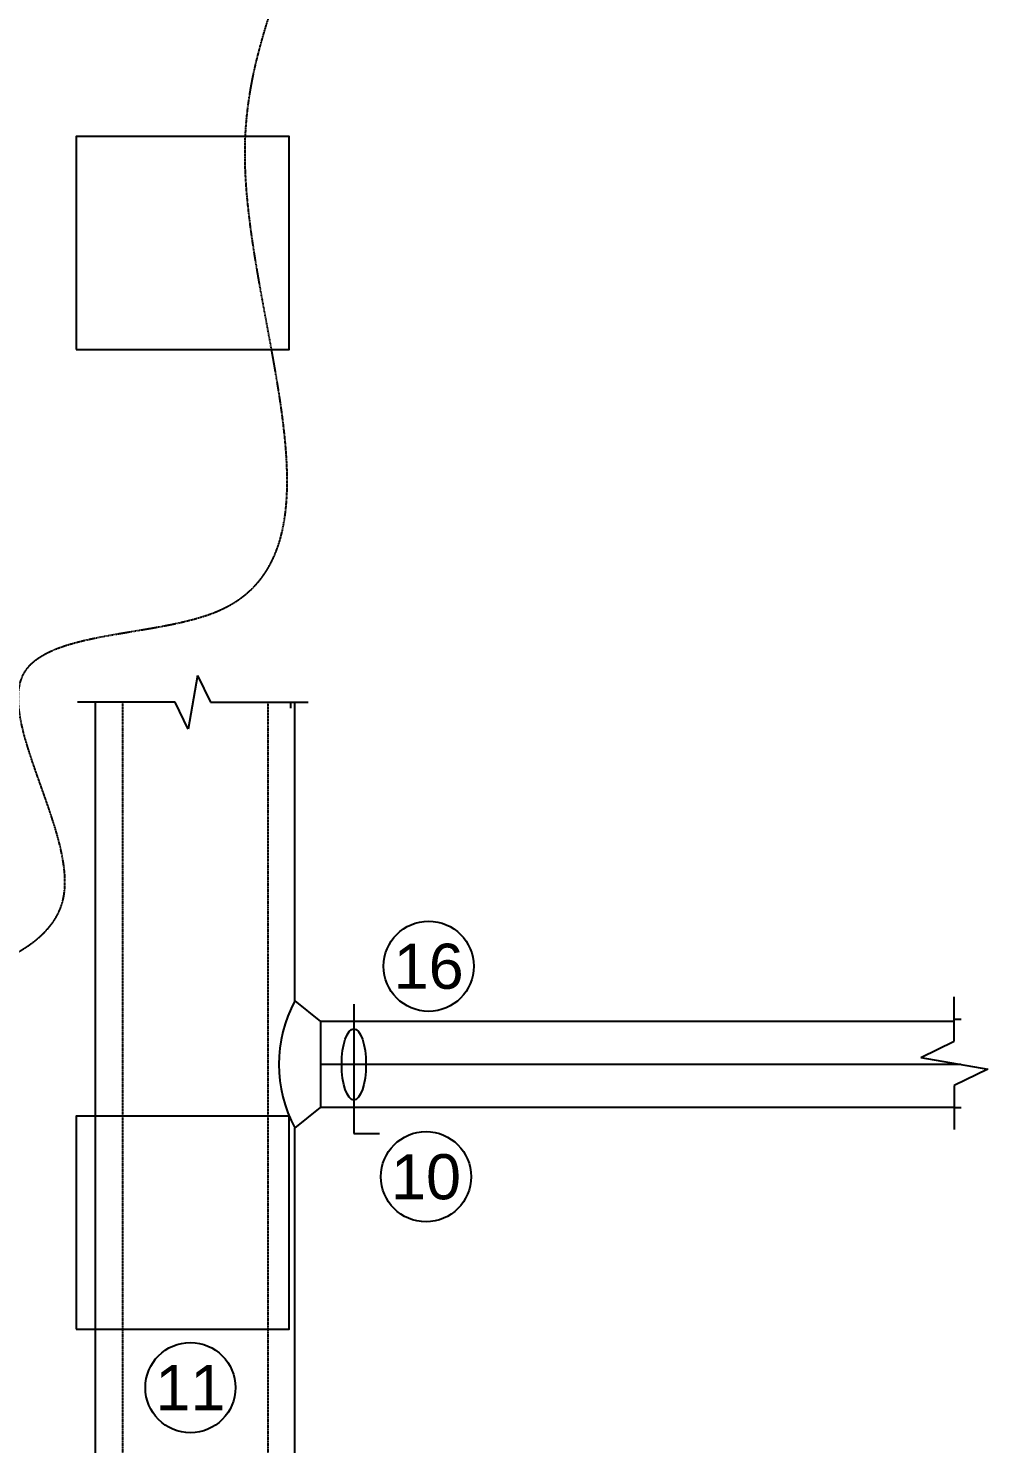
# Model space of a CAD drawing. Header units: millimetres. Extents: x -265298 to 39086, y 16803 to 136893.
# Drawn here: x -99063 to -96317, y 84628 to 88678 of the extents above; entities that cross this region are included whole.
import ezdxf
from ezdxf.enums import TextEntityAlignment as Align

# ---------------------------------------------------------------- set-up
doc = ezdxf.new("R2010")
doc.units = ezdxf.units.MM
doc.header["$LTSCALE"] = 25
doc.linetypes.add('schedules_symbols_notes$0$CENTER2', pattern=[1.125, 0.75, -0.125, 0.125, -0.125])
doc.linetypes.add('schedules_symbols_notes$0$HIDDEN2', pattern=[0.1875, 0.125, -0.0625])
for name, color, linetype in [('schedules_symbols_notes$0$M-ANNO', 11, 'Continuous'), ('schedules_symbols_notes$0$M-CONTROLWIRING', 140, 'schedules_symbols_notes$0$CENTER2'), ('schedules_symbols_notes$0$M-DETAIL CLR11', 11, 'Continuous'), ('schedules_symbols_notes$0$M-HVAC-RETN-DUCT', 1, 'Continuous'), ('schedules_symbols_notes$0$M-HVAC-SUPP-DUCT', 4, 'Continuous')]:
    doc.layers.add(name, color=color, linetype=linetype)
doc.styles.add('schedules_symbols_notes$0$RDZENG_0.25', font='micross.ttf', dxfattribs={"height": 4})

# ---------------------------------------------------------------- blocks, each defined once
blk = doc.blocks.new('*U323')
at = {"layer": 'Defpoints'}
blk.add_lwpolyline([(-304.8, -304.8), (304.8, -304.8), (304.8, 304.8), (-304.8, 304.8)], close=True, dxfattribs=at)
blk = doc.blocks.new('*U331')
at = {"layer": 'Defpoints', "color": 0, "linetype": 'ByBlock', "lineweight": -2, "transparency": 16777216}
for p in [(7559.1, 25237.1), (7559.1, 22433)]:
    blk.add_blockref('*U323', p, dxfattribs=at)
blk = doc.blocks.new('*U179')
for p, q in [((11.53, 3.03), (10.47, -3.03)), ((11.53, 3.03), (13, 0)), ((9, 0), (-2, 0)), ((10.47, -3.03), (9, 0)), ((13, 0), (24, 0))]:
    blk.add_line(p, q)
at = {"layer": 'Defpoints', "color": 123}
for p, q in [((0, 0), (0, -0.64)), ((22, 0), (22, -0.64))]:
    blk.add_line(p, q, dxfattribs=at)
blk = doc.blocks.new('*U168')
for p, q in [((4.53, 3.03), (3.47, -3.03)), ((4.53, 3.03), (6, 0)), ((2, 0), (-2, 0)), ((3.47, -3.03), (2, 0)), ((6, 0), (10, 0))]:
    blk.add_line(p, q)
at = {"layer": 'Defpoints', "color": 123}
for p, q in [((0, 0), (0, -0.64)), ((8, 0), (8, -0.64))]:
    blk.add_line(p, q, dxfattribs=at)
blk = doc.blocks.new('schedules_symbols_notes$0$KEYED NOTE_0.25')
at = {"layer": 'schedules_symbols_notes$0$M-ANNO'}
blk.add_circle((0, 0), 4, dxfattribs=at)
at = {"layer": 'schedules_symbols_notes$0$M-ANNO', "style": 'schedules_symbols_notes$0$RDZENG_0.25'}
blk.add_attdef('#', text='', height=4, dxfattribs=at).set_placement((0, 0), align=Align.MIDDLE_CENTER)

msp = doc.modelspace()

# ---------------------------------------------------------------- linework, layer by layer
at = {"layer": 'schedules_symbols_notes$0$M-CONTROLWIRING', "ltscale": 0.0254}
msp.add_spline([(-99414.9, 85915.4), (-98963.1, 86186.1), (-99075.6, 86831.9), (-98516.5, 87012.3), (-98442.5, 88338.1), (-98319.8, 88868.4)], degree=3, dxfattribs=at)
at = {"layer": 'schedules_symbols_notes$0$M-DETAIL CLR11'}
msp.add_lwpolyline([(-96393.9, 85713.1), (-98226.9, 85713.1)], dxfattribs=at)
at = {"layer": 'schedules_symbols_notes$0$M-HVAC-RETN-DUCT'}
for p, q in [((-98871.5, 86749.4), (-98871.5, 83170.9)), ((-98300, 85894.9), (-98300, 86749.4)), ((-98300, 83170.9), (-98300, 85531.2))]:
    msp.add_line(p, q, dxfattribs=at)
at = {"layer": 'schedules_symbols_notes$0$M-HVAC-SUPP-DUCT'}
for p, q in [((-98300, 85894.9), (-98226.9, 85836.4)), ((-98131.2, 85886), (-98131.2, 85515.9)), ((-98226.9, 85836.4), (-98226.9, 85589.8)), ((-98300, 85531.2), (-98226.9, 85589.8)), ((-98131.2, 85515.9), (-98058.1, 85515.9))]:
    msp.add_line(p, q, dxfattribs=at)
at = {"layer": 'schedules_symbols_notes$0$M-HVAC-SUPP-DUCT', "color": 12, "linetype": 'schedules_symbols_notes$0$HIDDEN2', "ltscale": 0.05}
for points in [[(-98377.6, 86749.4), (-98377.6, 83170.9), (-98377.6, 82550.1), (-99030, 82550.1)], [(-98793.8, 86749.4), (-98793.8, 83170.9), (-98793.8, 82966.3), (-99030, 82966.3)]]:
    msp.add_lwpolyline(points, dxfattribs=at)
at = {"layer": 'schedules_symbols_notes$0$M-HVAC-SUPP-DUCT', "linetype": 'Continuous'}
for points in [[(-96412.7, 85836.4), (-98226.9, 85836.4)], [(-96412.7, 85589.8), (-98226.9, 85589.8)]]:
    msp.add_lwpolyline(points, dxfattribs=at)
at = {"layer": 'schedules_symbols_notes$0$M-HVAC-SUPP-DUCT'}
msp.add_arc((-97961.6, 85713.1), 384.2, 151.7473, 208.2527, dxfattribs=at)
msp.add_ellipse((-98131.2, 85713.1), major_axis=(0, 101.9), ratio=0.341288, dxfattribs=at)

# ---------------------------------------------------------------- block references
at = {"layer": 'Defpoints'}
msp.add_blockref('*U331', (-106180, 62826.9), dxfattribs=at)
at = {"layer": 'schedules_symbols_notes$0$M-ANNO', "xscale": 32.258, "yscale": 32.258, "zscale": 32.258}
for p, values in [((-97917, 85994.1), {'#': '16'}), ((-97924.6, 85391.8), {'#': '10'}), ((-98598.9, 84788.2), {'#': '11'})]:
    msp.add_blockref('schedules_symbols_notes$0$KEYED NOTE_0.25', p, dxfattribs=at).add_auto_attribs(values)
at = {"layer": 'schedules_symbols_notes$0$M-HVAC-RETN-DUCT', "xscale": 25.4, "yscale": 25.4, "zscale": 25.4}
msp.add_blockref('*U179', (-98871.5, 86749.4), dxfattribs=at)
at = {"layer": 'schedules_symbols_notes$0$M-HVAC-SUPP-DUCT', "linetype": 'Continuous', "xscale": 31.65455914217181, "yscale": 31.65455914217181, "zscale": 31.65455914217181, "rotation": 90}
msp.add_blockref('*U168', (-96412.7, 85589.8), dxfattribs=at)

doc.saveas('drawing.dxf')
